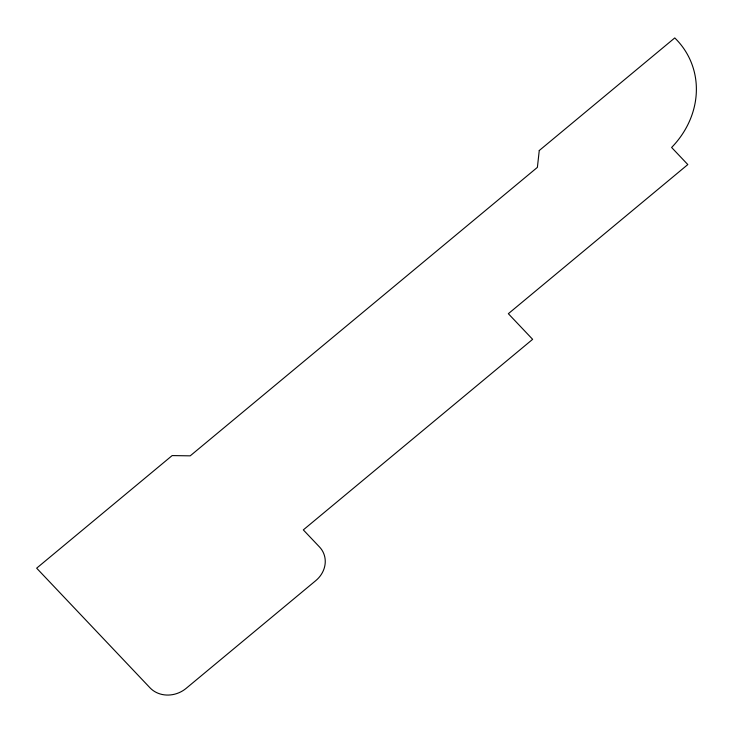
<?xml version="1.0" encoding="UTF-8"?>
<svg xmlns="http://www.w3.org/2000/svg" width="733" height="733" viewBox="0 0 733 733"><rect width="100%" height="100%" fill="white"/><g stroke="black" fill="none" stroke-linecap="round" stroke-linejoin="round"><path stroke-width="1.1" d="M539.259 150.531L537.39 167.362L190.214 455.844L172.145 455.587L36.65 568.176L150.018 687.829A26.159 23.291 -24.5 0 0 186.155 688.351L315.767 580.646A26.159 23.291 -24.5 0 0 319.515 546.983L303.315 529.895L532.634 339.333L508.345 313.697L687.811 164.568L671.62 147.47A88.84 79.091 -24.5 0 0 674.763 37.933L539.259 150.531"/></g></svg>
